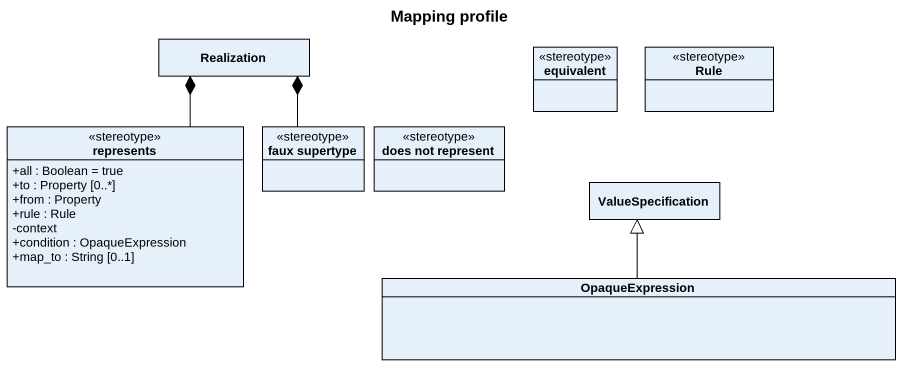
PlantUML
@startuml
title Mapping profile
hide circle
hide empty members
skinparam classAttributeIconSize 0
class Realization
class equivalent <<stereotype>>
class Rule <<stereotype>>
class represents <<stereotype>> {
  +all : Boolean = true
  +to : Property [0..*]
  +from : Property
  +rule : Rule
  -context
  +condition : OpaqueExpression
  +map_to : String [0..1]
}
class "faux supertype" as faux_supertype <<stereotype>>
class "does not represent" as does_not_represent <<stereotype>>
class ValueSpecification
class OpaqueExpression
represents -up-* Realization
faux_supertype -up-* Realization
OpaqueExpression -up-|> ValueSpecification
@enduml
